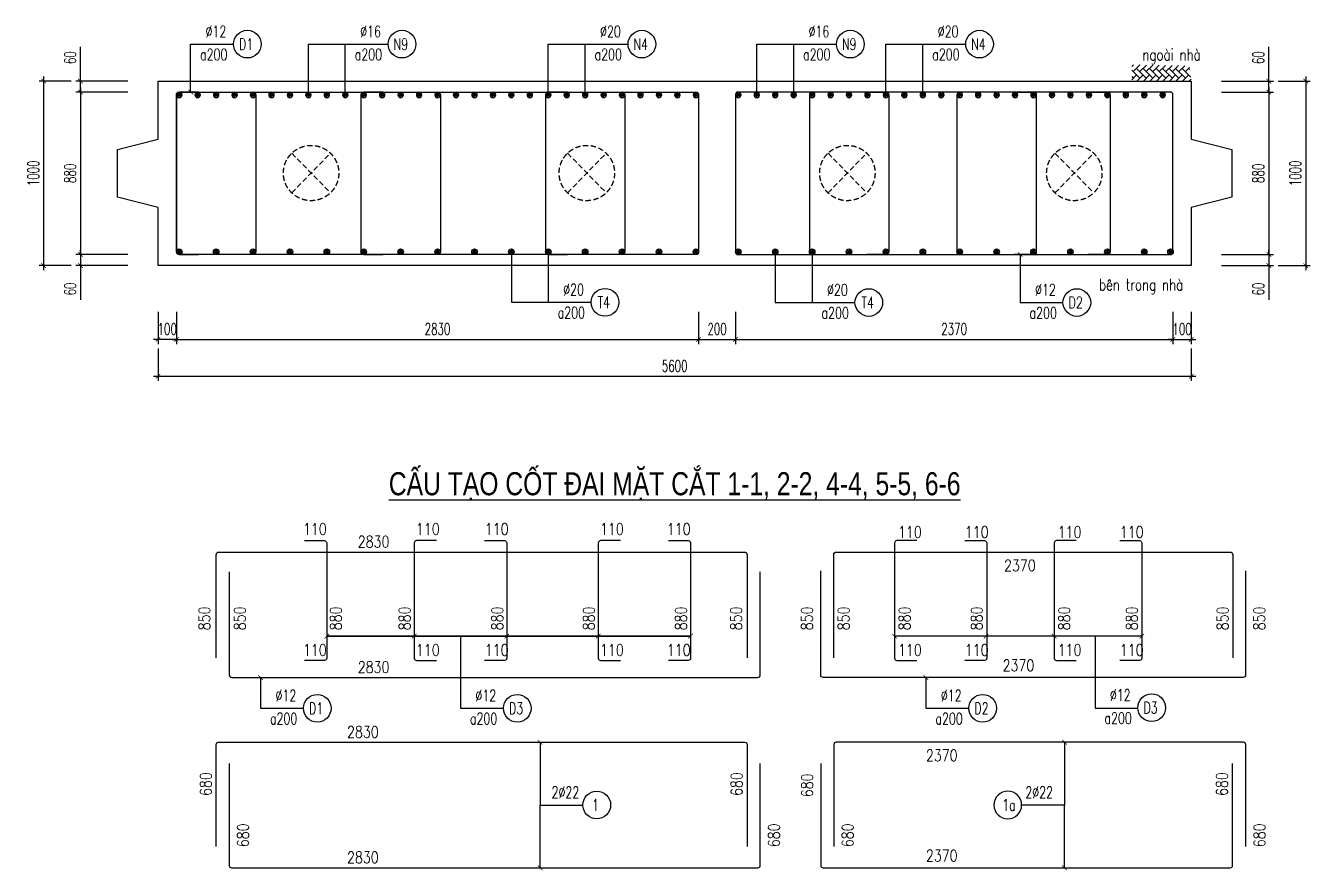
# Model space of a CAD drawing. Header units: millimetres. Extents: x -143483 to 1166745, y -1448440 to -1202244.
# Drawn here: x 304130 to 331979, y -1407462 to -1389153 of the extents above; entities that cross this region are included whole.
import ezdxf
from ezdxf.enums import TextEntityAlignment as Align

# ---------------------------------------------------------------- set-up
doc = ezdxf.new("R2010")
doc.units = ezdxf.units.MM
doc.header["$LTSCALE"] = 30
doc.header["$PDMODE"] = 3
doc.linetypes.add('DASHED', pattern=[19.05, 12.7, -6.35])
doc.layers.get('0').update_dxf_attribs({"lineweight": 9})
doc.layers.get('Defpoints').update_dxf_attribs({"lineweight": 9})
for name, color, linetype in [('ccu11-Cotthep', 9, 'Continuous'), ('ccu11-Dim', 8, 'Continuous'), ('ccu11-Hatch', 8, 'Continuous'), ('ccu11-Text', 31, 'Continuous'), ('ccu11-Thay', 7, 'Continuous'), ('ccu11-Thep', 4, 'Continuous'), ('ccu11-Thep doc', 4, 'Continuous'), ('ccu11-Thepdai', 6, 'Continuous')]:
    doc.layers.add(name, color=color, linetype=linetype)
doc.layers.add('ccu11-Khuat', color=9, linetype='DASHED', lineweight=30)
doc.layers.add('Vicom_thep doc', color=1, linetype='Continuous', lineweight=35)
doc.styles.add('ccu11-dim', font='vnsimli.shx', dxfattribs={"width": 0.65, "bigfont": 'bigfont.shx'})
doc.styles.add('ccu11-VnAvH-B', font='VHAVANB.TTF')
doc.styles.add('ccu11-vnsimli', font='vnsimli.shx', dxfattribs={"width": 0.8, "bigfont": 'vns.shx'})
doc.styles.add('ccu11-vnsimple', font='vnsimple.shx', dxfattribs={"bigfont": 'bigfont.shx'})
doc.styles.add('ccu11_simli', font='vnsimli.shx', dxfattribs={"width": 0.8})
doc.dimstyles.new('ccu11-100', dxfattribs={"dimscale": 100, "dimtxt": 2.5, "dimasz": 1, "dimexe": 1, "dimexo": 2, "dimgap": 1, "dimtad": 1, "dimdec": 0, "dimdsep": 46, "dimtxsty": 'ccu11-dim', "dimblk": 'ARCHTICK', "dimcen": -1, "dimdle": 1, "dimclrd": 256, "dimclre": 256, "dimclrt": 3, "dimadec": 0, "dimazin": 2, "dimtfac": 0.1, "dimtdec": 0, "dimtmove": 0, "dimatfit": 1, "dimldrblk": 'ARCHTICK', "dimfxl": 0, "dimtvp": 0.833333, "dimtolj": 1, "dimtzin": 12, "dimarcsym": 0})
doc.dimstyles.new('ccu11-100x4', dxfattribs={"dimscale": 100, "dimtxt": 2.5, "dimasz": 1, "dimexe": 1, "dimexo": 2, "dimgap": 1, "dimtad": 1, "dimdec": 0, "dimlfac": 0.25, "dimdsep": 46, "dimtxsty": 'ccu11-dim', "dimblk": 'ARCHTICK', "dimcen": -1, "dimdle": 1, "dimclrd": 256, "dimclre": 256, "dimclrt": 3, "dimadec": 0, "dimazin": 2, "dimtfac": 0.1, "dimtdec": 0, "dimtmove": 0, "dimatfit": 1, "dimldrblk": 'ARCHTICK', "dimfxl": 0, "dimtvp": 0.833333, "dimtolj": 1, "dimtzin": 12, "dimarcsym": 0})

# ---------------------------------------------------------------- blocks, each defined once
blk = doc.blocks.new('_ARCHTICK')
at = {"color": 0, "linetype": 'ByBlock', "const_width": 0.15}
blk.add_lwpolyline([(-0.5, -0.5), (0.5, 0.5)], dxfattribs=at)
blk = doc.blocks.new('SHD')
at = {"layer": 'ccu11-Cotthep'}
blk.add_circle((300, 0), 300, dxfattribs=at)
at = {"layer": 'ccu11-Cotthep', "color": 31, "style": 'ccu11_simli', "width": 0.8}
blk.add_attdef('DK', text='', height=250, dxfattribs=at).set_placement((-101, 65), align=Align.BOTTOM_RIGHT)
blk.add_attdef('KH', text='', height=250, dxfattribs=at).set_placement((300, 0), align=Align.MIDDLE)
blk.add_attdef('KC', text='', height=250, dxfattribs=at).set_placement((-101, -142), align=Align.TOP_RIGHT)
blk = doc.blocks.new('MCT')
at = {"ltscale": 0.005}
for p, q in [((-0.49, 0), (0.49, 0)), ((0.35, -0.35), (-0.35, 0.35)), ((-0.35, -0.35), (0.35, 0.35)), ((0, -0.49), (0, 0.49))]:
    blk.add_line(p, q, dxfattribs=at)
blk.add_circle((0, 0), 0.492, dxfattribs=at)
blk = doc.blocks.new('*U4050')
at = {"layer": 'ccu11-Thep doc', "xscale": -121.9200000001001, "yscale": 121.9200000001001, "zscale": 121.92, "rotation": 270}
blk.add_blockref('MCT', (0, 0), dxfattribs=at)
blk = doc.blocks.new('*U4051')
at = {"layer": 'ccu11-Thep doc', "color": 0, "linetype": 'ByBlock', "lineweight": -2, "transparency": 16777216}
for p in [(0, 0), (800, 0), (1600, 0), (2400, 0), (3200, 0), (4000, 0), (4800, 0), (5600, 0), (6400, 0), (7200, 0), (8000, 0), (8800, 0), (9600, 0), (10400, 0), (11200, 0)]:
    blk.add_blockref('*U4050', p, dxfattribs=at)
blk = doc.blocks.new('*U4052')
at = {"layer": 'ccu11-Thep doc', "xscale": -121.9200000001001, "yscale": 121.9200000001001, "zscale": 121.92, "rotation": 270}
blk.add_blockref('MCT', (0, 0), dxfattribs=at)
blk = doc.blocks.new('*U4053')
at = {"layer": 'ccu11-Thep doc', "color": 0, "linetype": 'ByBlock', "lineweight": -2, "transparency": 16777216}
for p in [(0, 0), (800, 0), (1600, 0), (2400, 0), (3200, 0), (4000, 0), (4800, 0), (5600, 0), (6400, 0), (7200, 0), (8000, 0), (8800, 0), (9600, 0), (10400, 0), (11200, 0)]:
    blk.add_blockref('*U4052', p, dxfattribs=at)
blk = doc.blocks.new('*U4054')
at = {"layer": 'ccu11-Thep doc', "xscale": -121.9200000001001, "yscale": 121.9200000001001, "zscale": 121.92, "rotation": 270}
blk.add_blockref('MCT', (0, 0), dxfattribs=at)
blk = doc.blocks.new('*U4055')
at = {"layer": 'ccu11-Thep doc', "color": 0, "linetype": 'ByBlock', "lineweight": -2, "transparency": 16777216}
for p in [(0, 0), (800, 0), (1600, 0), (2400, 0), (3200, 0), (4000, 0), (4800, 0), (5600, 0), (6400, 0), (7200, 0), (8000, 0), (8800, 0)]:
    blk.add_blockref('*U4054', p, dxfattribs=at)
blk = doc.blocks.new('*U4056')
at = {"layer": 'ccu11-Thep doc', "xscale": -121.9200000001001, "yscale": 121.9200000001001, "zscale": 121.92, "rotation": 270}
blk.add_blockref('MCT', (0, 0), dxfattribs=at)
blk = doc.blocks.new('*U4057')
at = {"layer": 'ccu11-Thep doc', "color": 0, "linetype": 'ByBlock', "lineweight": -2, "transparency": 16777216}
for p in [(0, 0), (800, 0), (1600, 0), (2400, 0), (3200, 0), (4000, 0), (4800, 0), (5600, 0), (6400, 0), (7200, 0), (8000, 0), (8800, 0)]:
    blk.add_blockref('*U4056', p, dxfattribs=at)
blk = doc.blocks.new('*D4158')
at = {"layer": 'ccu11-Dim', "linetype": 'ByBlock', "lineweight": -2, "ltscale": 30, "transparency": 16777216}
for p, q in [((305319, -1390353), (305319, -1389613)), ((306348, -1390353), (305219, -1390353)), ((305319, -1390593), (305319, -1390353)), ((306348, -1390593), (305219, -1390593)), ((305319, -1390593), (305319, -1390693))]:
    blk.add_line(p, q, dxfattribs=at)
at = {"layer": 'Defpoints', "color": 0, "linetype": 'ByBlock', "ltscale": 30, "transparency": 16777216}
for p in [(306548, -1390353), (305319, -1390593), (306548, -1390593)]:
    blk.add_point(p, dxfattribs=at)
at = {"layer": 'ccu11-Dim', "linetype": 'ByBlock', "lineweight": -2, "ltscale": 30, "transparency": 16777216, "xscale": 100, "yscale": 100, "zscale": 100}
for p, rotation in [((305319, -1390353), 270), ((305319, -1390593), 90)]:
    blk.add_blockref('_ARCHTICK', p, dxfattribs=dict(at, rotation=rotation))
at = {"layer": 'ccu11-Dim', "color": 3, "linetype": 'ByBlock', "ltscale": 30, "transparency": 16777216, "insert": (305094, -1389845), "char_height": 250, "attachment_point": 5, "rotation": 90, "style": 'ccu11-dim'}
blk.add_mtext('\\A1;60', dxfattribs=at)
blk = doc.blocks.new('*D4159')
at = {"layer": 'ccu11-Dim', "linetype": 'ByBlock', "lineweight": -2, "ltscale": 30, "transparency": 16777216}
for p, q in [((306348, -1390593), (305219, -1390593)), ((305319, -1390493), (305319, -1394213)), ((306348, -1394113), (305219, -1394113))]:
    blk.add_line(p, q, dxfattribs=at)
at = {"layer": 'Defpoints', "color": 0, "linetype": 'ByBlock', "ltscale": 30, "transparency": 16777216}
for p in [(306548, -1390593), (305319, -1394113), (306548, -1394113)]:
    blk.add_point(p, dxfattribs=at)
at = {"layer": 'ccu11-Dim', "linetype": 'ByBlock', "lineweight": -2, "ltscale": 30, "transparency": 16777216, "xscale": 100, "yscale": 100, "zscale": 100}
for p, rotation in [((305319, -1390593), 90), ((305319, -1394113), 270)]:
    blk.add_blockref('_ARCHTICK', p, dxfattribs=dict(at, rotation=rotation))
at = {"layer": 'ccu11-Dim', "color": 3, "linetype": 'ByBlock', "ltscale": 30, "transparency": 16777216, "insert": (305094, -1392353), "char_height": 250, "attachment_point": 5, "rotation": 90, "style": 'ccu11-dim'}
blk.add_mtext('\\A1;880', dxfattribs=at)
blk = doc.blocks.new('*D4103')
at = {"layer": 'ccu11-Dim', "linetype": 'ByBlock', "lineweight": -2, "ltscale": 30, "transparency": 16777216}
for p, q in [((305319, -1394113), (305319, -1394013)), ((306348, -1394113), (305219, -1394113)), ((306348, -1394353), (305219, -1394353)), ((305319, -1394113), (305319, -1394353)), ((305319, -1394353), (305319, -1395093))]:
    blk.add_line(p, q, dxfattribs=at)
at = {"layer": 'Defpoints', "color": 0, "linetype": 'ByBlock', "ltscale": 30, "transparency": 16777216}
for p in [(305319, -1394113), (306548, -1394113), (306548, -1394353)]:
    blk.add_point(p, dxfattribs=at)
at = {"layer": 'ccu11-Dim', "linetype": 'ByBlock', "lineweight": -2, "ltscale": 30, "transparency": 16777216, "xscale": 100, "yscale": 100, "zscale": 100}
for p, rotation in [((305319, -1394113), 270), ((305319, -1394353), 90)]:
    blk.add_blockref('_ARCHTICK', p, dxfattribs=dict(at, rotation=rotation))
at = {"layer": 'ccu11-Dim', "color": 3, "linetype": 'ByBlock', "ltscale": 30, "transparency": 16777216, "insert": (305094, -1394861), "char_height": 250, "attachment_point": 5, "rotation": 90, "style": 'ccu11-dim'}
blk.add_mtext('\\A1;60', dxfattribs=at)
blk = doc.blocks.new('*D4104')
at = {"layer": 'ccu11-Dim', "linetype": 'ByBlock', "lineweight": -2, "ltscale": 30, "transparency": 16777216}
for p, q in [((305119, -1390353), (304419, -1390353)), ((304519, -1390253), (304519, -1394453)), ((305119, -1394353), (304419, -1394353))]:
    blk.add_line(p, q, dxfattribs=at)
at = {"layer": 'Defpoints', "color": 0, "linetype": 'ByBlock', "ltscale": 30, "transparency": 16777216}
for p in [(305319, -1390353), (304519, -1394353), (305319, -1394353)]:
    blk.add_point(p, dxfattribs=at)
at = {"layer": 'ccu11-Dim', "linetype": 'ByBlock', "lineweight": -2, "ltscale": 30, "transparency": 16777216, "xscale": 100, "yscale": 100, "zscale": 100}
for p, rotation in [((304519, -1390353), 90), ((304519, -1394353), 270)]:
    blk.add_blockref('_ARCHTICK', p, dxfattribs=dict(at, rotation=rotation))
at = {"layer": 'ccu11-Dim', "color": 3, "linetype": 'ByBlock', "ltscale": 30, "transparency": 16777216, "insert": (304294, -1392353), "char_height": 250, "attachment_point": 5, "rotation": 90, "style": 'ccu11-dim'}
blk.add_mtext('\\A1;1000', dxfattribs=at)
blk = doc.blocks.new('*D4105')
at = {"layer": 'ccu11-Dim', "linetype": 'ByBlock', "lineweight": -2, "ltscale": 30, "transparency": 16777216}
for p, q in [((306999, -1396153), (306999, -1396853)), ((329399, -1396153), (329399, -1396853)), ((306899, -1396753), (329499, -1396753))]:
    blk.add_line(p, q, dxfattribs=at)
at = {"layer": 'Defpoints', "color": 0, "linetype": 'ByBlock', "ltscale": 30, "transparency": 16777216}
for p in [(306999, -1395953), (329399, -1395953), (329399, -1396753)]:
    blk.add_point(p, dxfattribs=at)
at = {"layer": 'ccu11-Dim', "linetype": 'ByBlock', "lineweight": -2, "ltscale": 30, "transparency": 16777216, "xscale": 100, "yscale": 100, "zscale": 100, "rotation": 180}
blk.add_blockref('_ARCHTICK', (306999, -1396753), dxfattribs=at)
at = {"layer": 'ccu11-Dim', "linetype": 'ByBlock', "lineweight": -2, "ltscale": 30, "transparency": 16777216, "xscale": 100, "yscale": 100, "zscale": 100}
blk.add_blockref('_ARCHTICK', (329399, -1396753), dxfattribs=at)
at = {"layer": 'ccu11-Dim', "color": 3, "linetype": 'ByBlock', "ltscale": 30, "transparency": 16777216, "insert": (318199, -1396528), "char_height": 250, "attachment_point": 5, "style": 'ccu11-dim'}
blk.add_mtext('\\A1;5600', dxfattribs=at)
blk = doc.blocks.new('*D4106')
at = {"layer": 'ccu11-Dim', "linetype": 'ByBlock', "lineweight": -2, "ltscale": 30, "transparency": 16777216}
for p, q in [((318718, -1395353), (318718, -1396053)), ((319518, -1395353), (319518, -1396053)), ((318618, -1395953), (319618, -1395953))]:
    blk.add_line(p, q, dxfattribs=at)
at = {"layer": 'Defpoints', "color": 0, "linetype": 'ByBlock', "ltscale": 30, "transparency": 16777216}
for p in [(318718, -1395153), (319518, -1395153), (319518, -1395953)]:
    blk.add_point(p, dxfattribs=at)
at = {"layer": 'ccu11-Dim', "linetype": 'ByBlock', "lineweight": -2, "ltscale": 30, "transparency": 16777216, "xscale": 100, "yscale": 100, "zscale": 100, "rotation": 180}
blk.add_blockref('_ARCHTICK', (318718, -1395953), dxfattribs=at)
at = {"layer": 'ccu11-Dim', "linetype": 'ByBlock', "lineweight": -2, "ltscale": 30, "transparency": 16777216, "xscale": 100, "yscale": 100, "zscale": 100}
blk.add_blockref('_ARCHTICK', (319518, -1395953), dxfattribs=at)
at = {"layer": 'ccu11-Dim', "color": 3, "linetype": 'ByBlock', "ltscale": 30, "transparency": 16777216, "insert": (319118, -1395728), "char_height": 250, "attachment_point": 5, "style": 'ccu11-dim'}
blk.add_mtext('\\A1;200', dxfattribs=at)
blk = doc.blocks.new('*D4107')
at = {"layer": 'ccu11-Dim', "linetype": 'ByBlock', "lineweight": -2, "ltscale": 30, "transparency": 16777216}
for p, q in [((307399, -1395353), (307399, -1396053)), ((318718, -1395353), (318718, -1396053)), ((307299, -1395953), (318818, -1395953))]:
    blk.add_line(p, q, dxfattribs=at)
at = {"layer": 'Defpoints', "color": 0, "linetype": 'ByBlock', "ltscale": 30, "transparency": 16777216}
for p in [(307399, -1395153), (318718, -1395153), (318718, -1395953)]:
    blk.add_point(p, dxfattribs=at)
at = {"layer": 'ccu11-Dim', "linetype": 'ByBlock', "lineweight": -2, "ltscale": 30, "transparency": 16777216, "xscale": 100, "yscale": 100, "zscale": 100, "rotation": 180}
blk.add_blockref('_ARCHTICK', (307399, -1395953), dxfattribs=at)
at = {"layer": 'ccu11-Dim', "linetype": 'ByBlock', "lineweight": -2, "ltscale": 30, "transparency": 16777216, "xscale": 100, "yscale": 100, "zscale": 100}
blk.add_blockref('_ARCHTICK', (318718, -1395953), dxfattribs=at)
at = {"layer": 'ccu11-Dim', "color": 3, "linetype": 'ByBlock', "ltscale": 30, "transparency": 16777216, "insert": (313058, -1395728), "char_height": 250, "attachment_point": 5, "style": 'ccu11-dim'}
blk.add_mtext('\\A1;2830', dxfattribs=at)
blk = doc.blocks.new('*D4108')
at = {"layer": 'ccu11-Dim', "linetype": 'ByBlock', "lineweight": -2, "ltscale": 30, "transparency": 16777216}
for p, q in [((306999, -1395353), (306999, -1396053)), ((307399, -1395353), (307399, -1396053)), ((306999, -1395953), (306899, -1395953)), ((307399, -1395953), (306999, -1395953)), ((307399, -1395953), (307499, -1395953))]:
    blk.add_line(p, q, dxfattribs=at)
at = {"layer": 'Defpoints', "color": 0, "linetype": 'ByBlock', "ltscale": 30, "transparency": 16777216}
for p in [(306999, -1395153), (307399, -1395153), (306999, -1395953)]:
    blk.add_point(p, dxfattribs=at)
at = {"layer": 'ccu11-Dim', "linetype": 'ByBlock', "lineweight": -2, "ltscale": 30, "transparency": 16777216, "xscale": 100, "yscale": 100, "zscale": 100}
blk.add_blockref('_ARCHTICK', (306999, -1395953), dxfattribs=at)
at = {"layer": 'ccu11-Dim', "linetype": 'ByBlock', "lineweight": -2, "ltscale": 30, "transparency": 16777216, "xscale": 100, "yscale": 100, "zscale": 100, "rotation": 180}
blk.add_blockref('_ARCHTICK', (307399, -1395953), dxfattribs=at)
at = {"layer": 'ccu11-Dim', "color": 3, "linetype": 'ByBlock', "ltscale": 30, "transparency": 16777216, "insert": (307199, -1395728), "char_height": 250, "attachment_point": 5, "style": 'ccu11-dim'}
blk.add_mtext('\\A1;100', dxfattribs=at)
blk = doc.blocks.new('ccu11_block_thep')
at = {"layer": 'ccu11-Thep', "color": 3}
for p, q in [((-0.4, 0), (0.4, 0)), ((-0.28, 0.28), (0.28, -0.28)), ((0.28, 0.28), (-0.28, -0.28)), ((0, 0.4), (0, -0.4))]:
    blk.add_line(p, q, dxfattribs=at)
at = {"layer": 'ccu11-Thep', "color": 1, "const_width": 0.0667}
blk.add_lwpolyline([(-0.4, 0, 1), (0.4, 0, 1), (-0.4, 0, 1)], format="xyb", dxfattribs=at)
at = {"layer": 'ccu11-Thep', "color": 1}
blk.add_circle((0, 0), 0.4, dxfattribs=at)
blk = doc.blocks.new('*U4058')
at = {"layer": 'Vicom_thep doc', "xscale": -150, "yscale": 150, "zscale": 150, "rotation": 180}
blk.add_blockref('ccu11_block_thep', (0, 0), dxfattribs=at)
blk = doc.blocks.new('*U4047')
at = {"layer": 'ccu11-Thep doc', "color": 0, "linetype": 'ByBlock', "lineweight": -2, "transparency": 16777216}
for p in [(0, 0), (800, 0), (1600, 0), (2400, 0), (3200, 0), (4000, 0), (4800, 0), (5600, 0), (6400, 0), (7200, 0), (8000, 0), (8800, 0), (9600, 0), (10400, 0)]:
    blk.add_blockref('*U4058', p, dxfattribs=at)
blk = doc.blocks.new('*U4048')
at = {"layer": 'Vicom_thep doc', "xscale": -150, "yscale": 150, "zscale": 150, "rotation": 180}
blk.add_blockref('ccu11_block_thep', (0, 0), dxfattribs=at)
blk = doc.blocks.new('*U4049')
at = {"layer": 'ccu11-Thep doc', "color": 0, "linetype": 'ByBlock', "lineweight": -2, "transparency": 16777216}
for p in [(0, 0), (800, 0), (1600, 0), (2400, 0), (3200, 0), (4000, 0), (4800, 0), (5600, 0), (6400, 0), (7200, 0), (8000, 0), (8800, 0)]:
    blk.add_blockref('*U4048', p, dxfattribs=at)
blk = doc.blocks.new('*D4181')
at = {"layer": 'ccu11-Dim', "linetype": 'ByBlock', "lineweight": -2, "ltscale": 30, "transparency": 16777216}
for p, q in [((331079, -1390353), (331079, -1389613)), ((330051, -1390353), (331179, -1390353)), ((331079, -1390593), (331079, -1390353)), ((330051, -1390593), (331179, -1390593)), ((331079, -1390593), (331079, -1390693))]:
    blk.add_line(p, q, dxfattribs=at)
at = {"layer": 'Defpoints', "color": 0, "linetype": 'ByBlock', "ltscale": 30, "transparency": 16777216}
for p in [(329851, -1390353), (329851, -1390593), (331079, -1390593)]:
    blk.add_point(p, dxfattribs=at)
at = {"layer": 'ccu11-Dim', "linetype": 'ByBlock', "lineweight": -2, "ltscale": 30, "transparency": 16777216, "xscale": 100, "yscale": 100, "zscale": 100}
for p, rotation in [((331079, -1390353), 270), ((331079, -1390593), 90)]:
    blk.add_blockref('_ARCHTICK', p, dxfattribs=dict(at, rotation=rotation))
at = {"layer": 'ccu11-Dim', "color": 3, "linetype": 'ByBlock', "ltscale": 30, "transparency": 16777216, "insert": (330854, -1389845), "char_height": 250, "attachment_point": 5, "rotation": 90, "style": 'ccu11-dim'}
blk.add_mtext('\\A1;60', dxfattribs=at)
blk = doc.blocks.new('*D4182')
at = {"layer": 'ccu11-Dim', "linetype": 'ByBlock', "lineweight": -2, "ltscale": 30, "transparency": 16777216}
for p, q in [((330051, -1390593), (331179, -1390593)), ((331079, -1390493), (331079, -1394213)), ((330051, -1394113), (331179, -1394113))]:
    blk.add_line(p, q, dxfattribs=at)
at = {"layer": 'Defpoints', "color": 0, "linetype": 'ByBlock', "ltscale": 30, "transparency": 16777216}
for p in [(329851, -1390593), (329851, -1394113), (331079, -1394113)]:
    blk.add_point(p, dxfattribs=at)
at = {"layer": 'ccu11-Dim', "linetype": 'ByBlock', "lineweight": -2, "ltscale": 30, "transparency": 16777216, "xscale": 100, "yscale": 100, "zscale": 100}
for p, rotation in [((331079, -1390593), 90), ((331079, -1394113), 270)]:
    blk.add_blockref('_ARCHTICK', p, dxfattribs=dict(at, rotation=rotation))
at = {"layer": 'ccu11-Dim', "color": 3, "linetype": 'ByBlock', "ltscale": 30, "transparency": 16777216, "insert": (330854, -1392353), "char_height": 250, "attachment_point": 5, "rotation": 90, "style": 'ccu11-dim'}
blk.add_mtext('\\A1;880', dxfattribs=at)
blk = doc.blocks.new('*D4183')
at = {"layer": 'ccu11-Dim', "linetype": 'ByBlock', "lineweight": -2, "ltscale": 30, "transparency": 16777216}
for p, q in [((331079, -1394113), (331079, -1394013)), ((330051, -1394113), (331179, -1394113)), ((330051, -1394353), (331179, -1394353)), ((331079, -1394113), (331079, -1394353)), ((331079, -1394353), (331079, -1395093))]:
    blk.add_line(p, q, dxfattribs=at)
at = {"layer": 'Defpoints', "color": 0, "linetype": 'ByBlock', "ltscale": 30, "transparency": 16777216}
for p in [(329851, -1394113), (329851, -1394353), (331079, -1394113)]:
    blk.add_point(p, dxfattribs=at)
at = {"layer": 'ccu11-Dim', "linetype": 'ByBlock', "lineweight": -2, "ltscale": 30, "transparency": 16777216, "xscale": 100, "yscale": 100, "zscale": 100}
for p, rotation in [((331079, -1394113), 270), ((331079, -1394353), 90)]:
    blk.add_blockref('_ARCHTICK', p, dxfattribs=dict(at, rotation=rotation))
at = {"layer": 'ccu11-Dim', "color": 3, "linetype": 'ByBlock', "ltscale": 30, "transparency": 16777216, "insert": (330854, -1394861), "char_height": 250, "attachment_point": 5, "rotation": 90, "style": 'ccu11-dim'}
blk.add_mtext('\\A1;60', dxfattribs=at)
blk = doc.blocks.new('*D4184')
at = {"layer": 'ccu11-Dim', "linetype": 'ByBlock', "lineweight": -2, "ltscale": 30, "transparency": 16777216}
for p, q in [((331279, -1390353), (331979, -1390353)), ((331879, -1390253), (331879, -1394453)), ((331279, -1394353), (331979, -1394353))]:
    blk.add_line(p, q, dxfattribs=at)
at = {"layer": 'Defpoints', "color": 0, "linetype": 'ByBlock', "ltscale": 30, "transparency": 16777216}
for p in [(331079, -1390353), (331079, -1394353), (331879, -1394353)]:
    blk.add_point(p, dxfattribs=at)
at = {"layer": 'ccu11-Dim', "linetype": 'ByBlock', "lineweight": -2, "ltscale": 30, "transparency": 16777216, "xscale": 100, "yscale": 100, "zscale": 100}
for p, rotation in [((331879, -1390353), 90), ((331879, -1394353), 270)]:
    blk.add_blockref('_ARCHTICK', p, dxfattribs=dict(at, rotation=rotation))
at = {"layer": 'ccu11-Dim', "color": 3, "linetype": 'ByBlock', "ltscale": 30, "transparency": 16777216, "insert": (331654, -1392353), "char_height": 250, "attachment_point": 5, "rotation": 90, "style": 'ccu11-dim'}
blk.add_mtext('\\A1;1000', dxfattribs=at)
blk = doc.blocks.new('*D4197')
at = {"layer": 'ccu11-Dim', "linetype": 'ByBlock', "lineweight": -2, "ltscale": 30, "transparency": 16777216}
for p, q in [((319518, -1395353), (319518, -1396053)), ((328999, -1395353), (328999, -1396053)), ((319418, -1395953), (329099, -1395953))]:
    blk.add_line(p, q, dxfattribs=at)
at = {"layer": 'Defpoints', "color": 0, "linetype": 'ByBlock', "ltscale": 30, "transparency": 16777216}
for p in [(319518, -1395153), (328999, -1395153), (328999, -1395953)]:
    blk.add_point(p, dxfattribs=at)
at = {"layer": 'ccu11-Dim', "linetype": 'ByBlock', "lineweight": -2, "ltscale": 30, "transparency": 16777216, "xscale": 100, "yscale": 100, "zscale": 100, "rotation": 180}
blk.add_blockref('_ARCHTICK', (319518, -1395953), dxfattribs=at)
at = {"layer": 'ccu11-Dim', "linetype": 'ByBlock', "lineweight": -2, "ltscale": 30, "transparency": 16777216, "xscale": 100, "yscale": 100, "zscale": 100}
blk.add_blockref('_ARCHTICK', (328999, -1395953), dxfattribs=at)
at = {"layer": 'ccu11-Dim', "color": 3, "linetype": 'ByBlock', "ltscale": 30, "transparency": 16777216, "insert": (324258, -1395728), "char_height": 250, "attachment_point": 5, "style": 'ccu11-dim'}
blk.add_mtext('\\A1;2370', dxfattribs=at)
blk = doc.blocks.new('*D4198')
at = {"layer": 'ccu11-Dim', "linetype": 'ByBlock', "lineweight": -2, "ltscale": 30, "transparency": 16777216}
for p, q in [((328999, -1395353), (328999, -1396053)), ((329399, -1395353), (329399, -1396053)), ((328999, -1395953), (328899, -1395953)), ((328999, -1395953), (329399, -1395953)), ((329399, -1395953), (329499, -1395953))]:
    blk.add_line(p, q, dxfattribs=at)
at = {"layer": 'Defpoints', "color": 0, "linetype": 'ByBlock', "ltscale": 30, "transparency": 16777216}
for p in [(328999, -1395153), (329399, -1395153), (329399, -1395953)]:
    blk.add_point(p, dxfattribs=at)
at = {"layer": 'ccu11-Dim', "linetype": 'ByBlock', "lineweight": -2, "ltscale": 30, "transparency": 16777216, "xscale": 100, "yscale": 100, "zscale": 100}
blk.add_blockref('_ARCHTICK', (328999, -1395953), dxfattribs=at)
at = {"layer": 'ccu11-Dim', "linetype": 'ByBlock', "lineweight": -2, "ltscale": 30, "transparency": 16777216, "xscale": 100, "yscale": 100, "zscale": 100, "rotation": 180}
blk.add_blockref('_ARCHTICK', (329399, -1395953), dxfattribs=at)
at = {"layer": 'ccu11-Dim', "color": 3, "linetype": 'ByBlock', "ltscale": 30, "transparency": 16777216, "insert": (329199, -1395728), "char_height": 250, "attachment_point": 5, "style": 'ccu11-dim'}
blk.add_mtext('\\A1;100', dxfattribs=at)

msp = doc.modelspace()

# ---------------------------------------------------------------- hatches: boundary and pattern name
at = {"layer": 'ccu11-Hatch', "ltscale": 10}
h = msp.add_hatch(dxfattribs=at)
h.set_pattern_fill('AR-HBONE', color=256, scale=25, angle=270, style=0)
h.set_pattern_definition([(45, (-2933743.68, 386103.2), (141.4213562, 4e-14), [300, -100]), (315, (-2933672.97, 386173.91), (141.4213562, 4e-14), [300, -100])])
h.paths.add_polyline_path([(328106.82, -1390000.27), (328106.82, -1390352.99), (329399.17, -1390352.99), (329356.32, -1390021.69)])

# ---------------------------------------------------------------- linework, layer by layer
at = {"layer": 'ccu11-Khuat', "ltscale": 0.3}
for p, q in [((309898.27, -1391917.28), (310736.5, -1392775.98)), ((309898.27, -1392775.98), (310736.5, -1391917.28)), ((315876.17, -1391917.28), (316714.41, -1392775.98)), ((315876.17, -1392775.98), (316714.41, -1391917.28)), ((321523.66, -1391917.28), (322361.89, -1392775.98)), ((321523.66, -1392775.98), (322361.89, -1391917.28)), ((326444.04, -1391917.28), (327282.27, -1392775.98)), ((326444.04, -1392775.98), (327282.27, -1391917.28))]:
    msp.add_line(p, q, dxfattribs=at)
for centre in [(310317.38, -1392346.63), (316295.29, -1392346.63), (321942.77, -1392346.63), (326863.16, -1392346.63)]:
    msp.add_circle(centre, 600, dxfattribs=at)
at = {"layer": 'ccu11-Thay'}
msp.add_lwpolyline([(306999.17, -1390352.99), (329399.17, -1390352.99), (329399.17, -1391612.99), (330278.94, -1391832.99), (330278.94, -1392872.99), (329399.17, -1393092.99), (329399.17, -1394352.99), (306999.17, -1394352.99), (306999.17, -1393092.99), (306119.41, -1392872.99), (306119.41, -1391832.99), (306999.17, -1391612.99)], close=True, dxfattribs=at)
at = {"layer": 'ccu11-Thepdai'}
for points in [[(307879.17, -1390592.99), (307459.17, -1390592.99, 0.41421356), (307399.17, -1390652.99), (307399.17, -1394052.99, 0.41421356), (307459.17, -1394112.99), (307879.17, -1394112.99)], [(318669.17, -1394112.99), (307459.17, -1394112.99, -0.41421356), (307399.17, -1394052.99), (307399.17, -1390642.99, -0.41421356), (307449.17, -1390592.99), (318669.17, -1390592.99, -0.41421356), (318719.17, -1390642.99), (318719.17, -1394062.99, -0.41421356), (318669.17, -1394112.99)], [(308639.17, -1390592.99), (309059.17, -1390592.99, -0.41421356), (309119.17, -1390652.99), (309119.17, -1394052.99, -0.41421356), (309059.17, -1394112.99), (308639.17, -1394112.99)], [(311879.17, -1390592.99), (311459.17, -1390592.99, 0.41421356), (311399.17, -1390652.99), (311399.17, -1394052.99, 0.41421356), (311459.17, -1394112.99), (311879.17, -1394112.99)], [(312639.17, -1390592.99), (313059.17, -1390592.99, -0.41421356), (313119.17, -1390652.99), (313119.17, -1394052.99, -0.41421356), (313059.17, -1394112.99), (312639.17, -1394112.99)], [(315879.17, -1390592.99), (315459.17, -1390592.99, 0.41421356), (315399.17, -1390652.99), (315399.17, -1394052.99, 0.41421356), (315459.17, -1394112.99), (315879.17, -1394112.99)], [(316639.17, -1390592.99), (317059.17, -1390592.99, -0.41421356), (317119.17, -1390652.99), (317119.17, -1394052.99, -0.41421356), (317059.17, -1394112.99), (316639.17, -1394112.99)], [(321599.17, -1390592.99), (321179.17, -1390592.99, 0.41421356), (321119.17, -1390652.99), (321119.17, -1394052.99, 0.41421356), (321179.17, -1394112.99), (321599.17, -1394112.99)], [(322359.17, -1390592.99), (322779.17, -1390592.99, -0.41421356), (322839.17, -1390652.99), (322839.17, -1394052.99, -0.41421356), (322779.17, -1394112.99), (322359.17, -1394112.99)], [(324799.17, -1390592.99), (324379.17, -1390592.99, 0.41421356), (324319.17, -1390652.99), (324319.17, -1394052.99, 0.41421356), (324379.17, -1394112.99), (324799.17, -1394112.99)], [(325559.17, -1390592.99), (325979.17, -1390592.99, -0.41421356), (326039.17, -1390652.99), (326039.17, -1394052.99, -0.41421356), (325979.17, -1394112.99), (325559.17, -1394112.99)], [(327159.17, -1390592.99), (327579.17, -1390592.99, -0.41421356), (327639.17, -1390652.99), (327639.17, -1394052.99, -0.41421356), (327579.17, -1394112.99), (327159.17, -1394112.99)], [(308259.42, -1402856.91), (308259.42, -1400622.93, -0.41421356), (308319.42, -1400562.93), (319709.19, -1400562.93, -0.41421356), (319769.19, -1400622.93), (319769.19, -1402856.91)], [(321646.13, -1402856.91), (321646.13, -1400622.93, -0.41421356), (321706.13, -1400562.93), (325971.33, -1400562.93), (330236.53, -1400562.93, -0.41421356), (330296.53, -1400622.93), (330296.53, -1402856.91)], [(308544.42, -1400988.95), (308544.42, -1403222.93, 0.41421356), (308604.42, -1403282.93), (319994.3, -1403282.93, 0.41421356), (320054.3, -1403222.93), (320054.3, -1400988.95)], [(330576.82, -1400973.41), (330576.82, -1403222.93, -0.41421356), (330516.82, -1403282.93), (325971.33, -1403282.93), (321425.84, -1403282.93, -0.41421356), (321365.84, -1403222.93), (321365.84, -1400973.41)], [(330579.53, -1406946.64), (330579.53, -1404736.64, 0.41421356), (330529.53, -1404686.64), (321700.84, -1404686.64, 0.41421356), (321650.84, -1404736.64), (321650.84, -1406946.64)]]:
    msp.add_lwpolyline(points, format="xyb", dxfattribs=at)
msp.add_lwpolyline([(323974.93, -1390592.99), (319569.17, -1390592.99, 0.41421356), (319519.17, -1390642.99), (319519.17, -1394062.99, 0.41421356), (319569.17, -1394112.99), (323974.93, -1394112.99), (328949.17, -1394112.99, 0.41421356), (328999.17, -1394062.99), (328999.17, -1390642.99, 0.41421356), (328949.17, -1390592.99)], format="xyb", close=True, dxfattribs=at)
at = {"layer": 'ccu11-Thepdai', "flags": 128}
for points in [[(310175.62, -1400315.68), (310605.62, -1400315.68, -0.38911631), (310655.62, -1400365.68), (310655.62, -1402810.45), (310655.62, -1402862.75, -0.38911631), (310605.62, -1402912.75), (310175.62, -1402912.75)], [(313033.76, -1400315.68), (312603.76, -1400315.68, 0.38911631), (312553.76, -1400365.68), (312553.76, -1402810.45), (312553.76, -1402862.75, 0.38911631), (312603.76, -1402912.75), (313033.76, -1402912.75)], [(314080.14, -1400315.68), (314510.14, -1400315.68, -0.38911631), (314560.14, -1400365.68), (314560.14, -1402810.45), (314560.14, -1402862.75, -0.38911631), (314510.14, -1402912.75), (314080.14, -1402912.75)], [(317024.27, -1400315.68), (316594.27, -1400315.68, 0.38911631), (316544.27, -1400365.68), (316544.27, -1402810.45), (316544.27, -1402862.75, 0.38911631), (316594.27, -1402912.75), (317024.27, -1402912.75)], [(318064.6, -1400315.68), (318494.6, -1400315.68, -0.38911631), (318544.6, -1400365.68), (318544.6, -1402810.45), (318544.6, -1402862.75, -0.38911631), (318494.6, -1402912.75), (318064.6, -1402912.75)], [(323445.84, -1400315.68), (323015.84, -1400315.68, 0.38911631), (322965.84, -1400365.68), (322965.84, -1402810.45), (322965.84, -1402862.75, 0.38911631), (323015.84, -1402912.75), (323445.84, -1402912.75)], [(324486.17, -1400315.68), (324916.17, -1400315.68, -0.38911631), (324966.17, -1400365.68), (324966.17, -1402810.45), (324966.17, -1402862.75, -0.38911631), (324916.17, -1402912.75), (324486.17, -1402912.75)], [(326906.55, -1400315.68), (326476.55, -1400315.68, 0.38911631), (326426.55, -1400365.68), (326426.55, -1402810.45), (326426.55, -1402862.75, 0.38911631), (326476.55, -1402912.75), (326906.55, -1402912.75)], [(327847.38, -1400315.68), (328277.38, -1400315.68, -0.38911631), (328327.38, -1400365.68), (328327.38, -1402810.45), (328327.38, -1402862.75, -0.38911631), (328277.38, -1402912.75), (327847.38, -1402912.75)]]:
    msp.add_lwpolyline(points, format="xyb", dxfattribs=at)
at = {"layer": 'ccu11-Thepdai', "linetype": 'ByBlock', "ltscale": 30}
for points in [[(308259.42, -1406946.64), (308259.42, -1404736.64, -0.41421356), (308309.42, -1404686.64), (319719.19, -1404686.64, -0.41421356), (319769.19, -1404736.64), (319769.19, -1406946.64)], [(308544.42, -1405146.64), (308544.42, -1407356.64, 0.41421356), (308594.42, -1407406.64), (320004.3, -1407406.64, 0.41421356), (320054.3, -1407356.64), (320054.3, -1405146.64)], [(321365.84, -1405146.64), (321365.84, -1407356.64, 0.41421356), (321415.84, -1407406.64), (330244.53, -1407406.64, 0.41421356), (330294.53, -1407356.64), (330294.53, -1405146.64)]]:
    msp.add_lwpolyline(points, format="xyb", dxfattribs=at)

# ---------------------------------------------------------------- block references
at = {"layer": 'ccu11-Cotthep'}
ref = msp.add_blockref('SHD', (308635.36, -1389552.63), dxfattribs=at)
ref.add_attrib('KH', 'D1', dxfattribs={"color": 31, "height": 250, "style": 'ccu11-vnsimple', "width": 0.7}).set_placement((308910.36, -1389552.63), align=Align.MIDDLE_CENTER)
ref.add_attrib('KC', 'a200', dxfattribs={"color": 31, "height": 250, "style": 'ccu11-vnsimple', "width": 0.7}).set_placement((308206.78, -1389652.63), align=Align.TOP_CENTER)
ref.add_attrib('DK', '`12', dxfattribs={"color": 31, "height": 250, "style": 'ccu11-vnsimple', "width": 0.7}).set_placement((308254.58, -1389477.63), align=Align.BOTTOM_CENTER)
ref = msp.add_blockref('SHD', (311988.17, -1389552.63), dxfattribs=at)
ref.add_attrib('KH', 'N9', dxfattribs={"color": 31, "height": 250, "style": 'ccu11-vnsimple', "width": 0.7}).set_placement((312263.17, -1389552.63), align=Align.MIDDLE_CENTER)
ref.add_attrib('KC', 'a200', dxfattribs={"color": 31, "height": 250, "style": 'ccu11-vnsimple', "width": 0.7}).set_placement((311559.59, -1389652.63), align=Align.TOP_CENTER)
ref.add_attrib('DK', '`16', dxfattribs={"color": 31, "height": 250, "style": 'ccu11-vnsimple', "width": 0.7}).set_placement((311607.39, -1389477.63), align=Align.BOTTOM_CENTER)
ref = msp.add_blockref('SHD', (317188.17, -1389552.63), dxfattribs=at)
ref.add_attrib('KH', 'N4', dxfattribs={"color": 31, "height": 250, "style": 'ccu11-vnsimple', "width": 0.7}).set_placement((317463.17, -1389552.63), align=Align.MIDDLE_CENTER)
ref.add_attrib('KC', 'a200', dxfattribs={"color": 31, "height": 250, "style": 'ccu11-vnsimple', "width": 0.7}).set_placement((316759.59, -1389652.63), align=Align.TOP_CENTER)
ref.add_attrib('DK', '`20', dxfattribs={"color": 31, "height": 250, "style": 'ccu11-vnsimple', "width": 0.7}).set_placement((316807.39, -1389477.63), align=Align.BOTTOM_CENTER)
ref = msp.add_blockref('SHD', (321708.17, -1389552.63), dxfattribs=at)
ref.add_attrib('KH', 'N9', dxfattribs={"color": 31, "height": 250, "style": 'ccu11-vnsimple', "width": 0.7}).set_placement((321983.17, -1389552.63), align=Align.MIDDLE_CENTER)
ref.add_attrib('KC', 'a200', dxfattribs={"color": 31, "height": 250, "style": 'ccu11-vnsimple', "width": 0.7}).set_placement((321279.59, -1389652.63), align=Align.TOP_CENTER)
ref.add_attrib('DK', '`16', dxfattribs={"color": 31, "height": 250, "style": 'ccu11-vnsimple', "width": 0.7}).set_placement((321327.39, -1389477.63), align=Align.BOTTOM_CENTER)
ref = msp.add_blockref('SHD', (324508.17, -1389552.63), dxfattribs=at)
ref.add_attrib('KH', 'N4', dxfattribs={"color": 31, "height": 250, "style": 'ccu11-vnsimple', "width": 0.7}).set_placement((324783.17, -1389552.63), align=Align.MIDDLE_CENTER)
ref.add_attrib('KC', 'a200', dxfattribs={"color": 31, "height": 250, "style": 'ccu11-vnsimple', "width": 0.7}).set_placement((324079.59, -1389652.63), align=Align.TOP_CENTER)
ref.add_attrib('DK', '`20', dxfattribs={"color": 31, "height": 250, "style": 'ccu11-vnsimple', "width": 0.7}).set_placement((324127.39, -1389477.63), align=Align.BOTTOM_CENTER)
ref = msp.add_blockref('SHD', (316388.17, -1395148.35), dxfattribs=at)
ref.add_attrib('KH', 'T4', dxfattribs={"color": 31, "height": 250, "style": 'ccu11-vnsimple', "width": 0.7}).set_placement((316663.17, -1395148.35), align=Align.MIDDLE_CENTER)
ref.add_attrib('KC', 'a200', dxfattribs={"color": 31, "height": 250, "style": 'ccu11-vnsimple', "width": 0.7}).set_placement((315959.59, -1395248.35), align=Align.TOP_CENTER)
ref.add_attrib('DK', '`20', dxfattribs={"color": 31, "height": 250, "style": 'ccu11-vnsimple', "width": 0.7}).set_placement((316007.39, -1395073.35), align=Align.BOTTOM_CENTER)
ref = msp.add_blockref('SHD', (322108.17, -1395153.35), dxfattribs=at)
ref.add_attrib('KH', 'T4', dxfattribs={"color": 31, "height": 250, "style": 'ccu11-vnsimple', "width": 0.7}).set_placement((322383.17, -1395153.35), align=Align.MIDDLE_CENTER)
ref.add_attrib('KC', 'a200', dxfattribs={"color": 31, "height": 250, "style": 'ccu11-vnsimple', "width": 0.7}).set_placement((321679.59, -1395253.35), align=Align.TOP_CENTER)
ref.add_attrib('DK', '`20', dxfattribs={"color": 31, "height": 250, "style": 'ccu11-vnsimple', "width": 0.7}).set_placement((321727.39, -1395078.35), align=Align.BOTTOM_CENTER)
ref = msp.add_blockref('SHD', (326617.5, -1395153.35), dxfattribs=at)
ref.add_attrib('KH', 'D2', dxfattribs={"color": 31, "height": 250, "style": 'ccu11-vnsimple', "width": 0.7}).set_placement((326892.5, -1395153.35), align=Align.MIDDLE_CENTER)
ref.add_attrib('KC', 'a200', dxfattribs={"color": 31, "height": 250, "style": 'ccu11-vnsimple', "width": 0.7}).set_placement((326188.92, -1395253.35), align=Align.TOP_CENTER)
ref.add_attrib('DK', '`12', dxfattribs={"color": 31, "height": 250, "style": 'ccu11-vnsimple', "width": 0.7}).set_placement((326236.72, -1395078.35), align=Align.BOTTOM_CENTER)
at = {"layer": 'ccu11-Cotthep', "yscale": 100, "zscale": 100, "rotation": 180}
for p, xscale in [((310655.62, -1402386.05), 100), ((312553.76, -1402386.05), 100), ((314560.14, -1402386.05), 100), ((316544.27, -1402386.05), 100), ((322965.84, -1402386.05), -100), ((324949.97, -1402386.05), 100), ((326426.55, -1402386.05), -100)]:
    msp.add_blockref('_ARCHTICK', p, dxfattribs=dict(at, xscale=xscale))
at = {"layer": 'ccu11-Cotthep'}
ref = msp.add_blockref('SHD', (310150.77, -1403948.89), dxfattribs=at)
ref.add_attrib('KH', 'D1', dxfattribs={"color": 31, "height": 250, "style": 'ccu11-vnsimple', "width": 0.7}).set_placement((310425.77, -1403948.89), align=Align.MIDDLE_CENTER)
ref.add_attrib('KC', 'a200', dxfattribs={"color": 31, "height": 250, "style": 'ccu11-vnsimple', "width": 0.7}).set_placement((309722.19, -1404048.89), align=Align.TOP_CENTER)
ref.add_attrib('DK', '`12', dxfattribs={"color": 31, "height": 250, "style": 'ccu11-vnsimple', "width": 0.7}).set_placement((309769.99, -1403873.89), align=Align.BOTTOM_CENTER)
ref = msp.add_blockref('SHD', (314486.07, -1403948.89), dxfattribs=at)
ref.add_attrib('KH', 'D3', dxfattribs={"color": 31, "height": 250, "style": 'ccu11-vnsimple', "width": 0.7}).set_placement((314761.07, -1403948.89), align=Align.MIDDLE_CENTER)
ref.add_attrib('KC', 'a200', dxfattribs={"color": 31, "height": 250, "style": 'ccu11-vnsimple', "width": 0.7}).set_placement((314057.49, -1404048.89), align=Align.TOP_CENTER)
ref.add_attrib('DK', '`12', dxfattribs={"color": 31, "height": 250, "style": 'ccu11-vnsimple', "width": 0.7}).set_placement((314105.29, -1403873.89), align=Align.BOTTOM_CENTER)
ref = msp.add_blockref('SHD', (324576.42, -1403948.89), dxfattribs=at)
ref.add_attrib('KH', 'D2', dxfattribs={"color": 31, "height": 250, "style": 'ccu11-vnsimple', "width": 0.7}).set_placement((324851.42, -1403948.89), align=Align.MIDDLE_CENTER)
ref.add_attrib('KC', 'a200', dxfattribs={"color": 31, "height": 250, "style": 'ccu11-vnsimple', "width": 0.7}).set_placement((324147.84, -1404048.89), align=Align.TOP_CENTER)
ref.add_attrib('DK', '`12', dxfattribs={"color": 31, "height": 250, "style": 'ccu11-vnsimple', "width": 0.7}).set_placement((324195.64, -1403873.89), align=Align.BOTTOM_CENTER)
ref = msp.add_blockref('SHD', (328241.24, -1403937.89), dxfattribs=at)
ref.add_attrib('KH', 'D3', dxfattribs={"color": 31, "height": 250, "style": 'ccu11-vnsimple', "width": 0.7}).set_placement((328516.24, -1403937.89), align=Align.MIDDLE_CENTER)
ref.add_attrib('KC', 'a200', dxfattribs={"color": 31, "height": 250, "style": 'ccu11-vnsimple', "width": 0.7}).set_placement((327812.66, -1404037.89), align=Align.TOP_CENTER)
ref.add_attrib('DK', '`12', dxfattribs={"color": 31, "height": 250, "style": 'ccu11-vnsimple', "width": 0.7}).set_placement((327860.46, -1403862.89), align=Align.BOTTOM_CENTER)
ref = msp.add_blockref('SHD', (316210.81, -1406046.64), dxfattribs=at)
ref.add_attrib('KH', '1', dxfattribs={"color": 31, "height": 250, "style": 'ccu11-vnsimple', "width": 0.7}).set_placement((316485.81, -1406046.64), align=Align.MIDDLE_CENTER)
ref.add_attrib('DK', '2`22', dxfattribs={"color": 31, "height": 250, "style": 'ccu11-vnsimple', "width": 0.7}).set_placement((315830.03, -1405971.64), align=Align.BOTTOM_CENTER)
ref = msp.add_blockref('SHD', (325720.87, -1406046.64), dxfattribs=dict(at, xscale=-1))
ref.add_attrib('KH', '1a', dxfattribs={"color": 31, "height": 250, "style": 'ccu11-vnsimple', "width": 0.7}).set_placement((325445.87, -1406046.64), align=Align.MIDDLE_CENTER)
ref.add_attrib('DK', '2`22', dxfattribs={"color": 31, "height": 250, "style": 'ccu11-vnsimple', "width": 0.7}).set_placement((326101.66, -1405971.64), align=Align.BOTTOM_CENTER)
at = {"layer": 'ccu11-Thep doc'}
for name, p in [('*U4051', (307459.17, -1390652.99)), ('*U4047', (307859.17, -1390652.99)), ('*U4055', (319579.17, -1390652.99)), ('*U4049', (319979.17, -1390652.99))]:
    msp.add_blockref(name, p, dxfattribs=at)
at = {"layer": 'ccu11-Thep doc', "xscale": -1, "rotation": 180}
for name, p in [('*U4053', (307459.17, -1394052.99)), ('*U4057', (319579.17, -1394052.99))]:
    msp.add_blockref(name, p, dxfattribs=at)
at = {"layer": 'ccu11-Thep doc', "xscale": 121.9200000001001, "yscale": 121.9200000001001, "zscale": 121.9200000001001, "rotation": 90.00000000000001}
msp.add_blockref('MCT', (328948, -1394052.99), dxfattribs=at)

# ---------------------------------------------------------------- texts
at = {"layer": 'ccu11-Text', "linetype": 'Continuous', "style": 'ccu11-vnsimli', "width": 0.75}
for s, p in [('ngoµi nhµ', (328970, -1389904.85)), ('bªn trong nhµ', (328311.76, -1394891.46))]:
    msp.add_text(s, height=250, dxfattribs=at).set_placement(p, align=Align.CENTER)
at = {"layer": 'ccu11-Text', "color": 6, "style": 'ccu11-VnAvH-B', "width": 0.8}
msp.add_text('%%ucÊu t¹o cèt ®ai mÆt c¾t 1-1, 2-2, 4-4, 5-5, 6-6', height=500, dxfattribs=at).set_placement((318199.17, -1399331.46), align=Align.CENTER)
at = {"layer": 'ccu11-Text', "style": 'ccu11-vnsimli', "width": 0.8}
for s, p in [('110', (310141.89, -1400186.56)), ('110', (312591.3, -1400186.56)), ('110', (314084.5, -1400186.56)), ('110', (316581.81, -1400186.56)), ('110', (318030.87, -1400186.56)), ('2830', (311329.38, -1400462.93)), ('110', (323041.48, -1400255.25)), ('110', (324490.54, -1400255.25)), ('110', (326502.18, -1400255.25)), ('110', (327851.74, -1400255.25)), ('2370', (325340.11, -1400978.19)), ('110', (310141.89, -1402809.96)), ('110', (312591.3, -1402809.96)), ('110', (314084.5, -1402809.96)), ('110', (316581.81, -1402809.96)), ('110', (318030.87, -1402809.96)), ('110', (323041.48, -1402809.96)), ('110', (324490.54, -1402809.96)), ('110', (326502.18, -1402809.96)), ('110', (327851.74, -1402809.96)), ('2830', (311329.38, -1403182.93)), ('2370', (325309.88, -1403143.72)), ('2830', (311096.77, -1404586.64)), ('2370', (323646.33, -1405096.68)), ('2830', (311096.77, -1407306.64)), ('2370', (323646.33, -1407267.43))]:
    msp.add_text(s, height=250, dxfattribs=at).set_placement(p)
for s, p in [('850', (308130.37, -1402258.66)), ('850', (308898.56, -1402258.66)), ('880', (310978.5, -1402258.66)), ('880', (312472.73, -1402258.66)), ('880', (314479.1, -1402258.66)), ('880', (316463.23, -1402258.66)), ('880', (318463.57, -1402258.66)), ('850', (319656.89, -1402258.66)), ('850', (321193.52, -1402258.66)), ('850', (321988.81, -1402258.66)), ('880', (323308.52, -1402258.66)), ('880', (324873.49, -1402258.66)), ('880', (326769.23, -1402258.66)), ('880', (328234.69, -1402258.66)), ('850', (330203.85, -1402258.66)), ('850', (330999.14, -1402258.66)), ('680', (308159.47, -1405850.43)), ('680', (319669.24, -1405850.43)), ('680', (321197.45, -1405877.75)), ('680', (330189.87, -1405850.43)), ('680', (308967, -1406960.63)), ('680', (320476.88, -1406960.63)), ('680', (322073.42, -1406960.63)), ('680', (331002.11, -1406960.63))]:
    msp.add_text(s, height=250, rotation=90, dxfattribs=at).set_placement(p)

# ---------------------------------------------------------------- dimensions: what is measured, and where the dimension line sits
at = {"layer": 'ccu11-Dim', "linetype": 'ByBlock', "ltscale": 30}
for base, p1, p2, angle, picture, middle in [((305319.41, -1390592.99), (306547.8, -1390352.99), (306547.8, -1390592.99), 90, '*D4158', (305319.41, -1389845.01)), ((331078.94, -1390592.99), (329850.54, -1390352.99), (329850.54, -1390592.99), 90, '*D4181', (331078.94, -1389845.01)), ((305319.41, -1394112.99), (306547.8, -1394352.99), (306547.8, -1394112.99), 270, '*D4103', (305319.41, -1394860.98)), ((331078.94, -1394112.99), (329850.54, -1394352.99), (329850.54, -1394112.99), 270, '*D4183', (331078.94, -1394860.98))]:
    dim = msp.add_linear_dim(base=base, p1=p1, p2=p2, angle=angle, dimstyle='ccu11-100x4', dxfattribs=at)
    dim.commit()
    dim.dimension.update_dxf_attribs({"geometry": picture, "text_midpoint": middle, "dimtype": 160})
for base, p1, p2, picture, middle in [((304519.41, -1394352.99), (305319.41, -1390352.99), (305319.41, -1394352.99), '*D4104', (304294.41, -1392352.99)), ((331878.94, -1394352.99), (331078.94, -1390352.99), (331078.94, -1394352.99), '*D4184', (331653.94, -1392352.99))]:
    dim = msp.add_linear_dim(base=base, p1=p1, p2=p2, angle=90, dimstyle='ccu11-100x4', dxfattribs=at)
    dim.commit()
    dim.dimension.update_dxf_attribs({"geometry": picture, "text_midpoint": middle})
for base, p1, p2, angle, override, picture, middle in [((305319.41, -1394112.99), (306547.8, -1390592.99), (306547.8, -1394112.99), 90, {"dimtmove": 1}, '*D4159', (305094.41, -1392352.99)), ((331078.94, -1394112.99), (329850.54, -1390592.99), (329850.54, -1394112.99), 90, {"dimtmove": 1}, '*D4182', (330853.94, -1392352.99)), ((329399.17, -1395953.35), (328999.17, -1395153.35), (329399.17, -1395153.35), 180, {"dimtix": 1}, '*D4198', (329199.17, -1395728.35))]:
    dim = msp.add_linear_dim(base=base, p1=p1, p2=p2, angle=angle, dimstyle='ccu11-100x4', override=override, dxfattribs=at)
    dim.commit()
    dim.dimension.update_dxf_attribs({"geometry": picture, "text_midpoint": middle})
dim = msp.add_linear_dim(base=(306999.17, -1395953.35), p1=(307399.17, -1395153.35), p2=(306999.17, -1395153.35), dimstyle='ccu11-100x4', override={"dimtix": 1}, dxfattribs=at)
dim.commit()
dim.dimension.update_dxf_attribs({"geometry": '*D4108', "text_midpoint": (307199.17, -1395728.35)})
for base, p1, p2, picture, middle in [((318717.67, -1395953.35), (307399.17, -1395153.35), (318717.67, -1395153.35), '*D4107', (313058.42, -1395728.35)), ((319517.67, -1395953.35), (318717.67, -1395153.35), (319517.67, -1395153.35), '*D4106', (319117.67, -1395728.35)), ((328999.17, -1395953.35), (319517.67, -1395153.35), (328999.17, -1395153.35), '*D4197', (324258.42, -1395728.35)), ((329399.17, -1396753.35), (306999.17, -1395953.35), (329399.17, -1395953.35), '*D4105', (318199.17, -1396528.35))]:
    dim = msp.add_linear_dim(base=base, p1=p1, p2=p2, dimstyle='ccu11-100x4', dxfattribs=at)
    dim.commit()
    dim.dimension.update_dxf_attribs({"geometry": picture, "text_midpoint": middle})

# ---------------------------------------------------------------- leaders
at = {"layer": 'ccu11-Cotthep', "linetype": 'ByBlock', "ltscale": 30}
for points in [[(307706.36, -1390592.99), (307706.36, -1389552.63), (308635.36, -1389552.63)], [(325688.5, -1394112.99), (325688.5, -1395153.35), (326617.5, -1395153.35)], [(310655.62, -1402386.05), (318544.6, -1402386.05)], [(318544.6, -1402386.05), (310655.62, -1402386.05)], [(328327.38, -1402386.05), (322965.84, -1402386.05)], [(309221.77, -1403282.93), (309221.77, -1403948.89), (310150.77, -1403948.89)], [(323647.42, -1403282.93), (323647.42, -1403948.89), (324576.42, -1403948.89)], [(315281.81, -1404686.64), (315281.81, -1406046.64), (316210.81, -1406046.64)], [(326649.87, -1404686.64), (326649.87, -1406046.64), (325720.87, -1406046.64)], [(315281.81, -1407406.64), (315281.81, -1406046.64), (316210.81, -1406046.64)], [(326649.87, -1407406.64), (326649.87, -1406046.64), (325720.87, -1406046.64)]]:
    msp.add_leader(points, dimstyle='ccu11-100x4', dxfattribs=at)
at = {"layer": 'ccu11-Cotthep'}
for points in [[(310259.17, -1390652.99), (310259.17, -1389552.63), (311988.17, -1389552.63)], [(311059.17, -1390652.99), (311059.17, -1389552.63), (311988.17, -1389552.63)], [(315459.17, -1390652.99), (315459.17, -1389552.63), (317188.17, -1389552.63)], [(316259.17, -1390652.99), (316259.17, -1389552.63), (317188.17, -1389552.63)], [(319979.17, -1390652.99), (319979.17, -1389552.63), (321708.17, -1389552.63)], [(320779.17, -1390652.99), (320779.17, -1389552.63), (321708.17, -1389552.63)], [(322779.17, -1390652.99), (322779.17, -1389552.63), (324508.17, -1389552.63)], [(323579.17, -1390652.99), (323579.17, -1389552.63), (324508.17, -1389552.63)], [(314659.17, -1394047.99), (314659.17, -1395148.35), (316388.17, -1395148.35)], [(315459.17, -1394047.99), (315459.17, -1395148.35), (316388.17, -1395148.35)], [(320379.17, -1394052.99), (320379.17, -1395153.35), (322108.17, -1395153.35)], [(321179.17, -1394052.99), (321179.17, -1395153.35), (322108.17, -1395153.35)]]:
    msp.add_leader(points, dimstyle='ccu11-100', override={"dimasz": 1.5, "dimgap": 1, "dimtad": 0, "dimldrblk": 'None', "dimfxl": 3, "dimfxlon": 1, "dimtfill": 1, "dimarcsym": 1}, dxfattribs=at)
at = {"layer": 'ccu11-Cotthep', "linetype": 'ByBlock', "ltscale": 30}
for points in [[(313556.95, -1402386.05), (313556.95, -1403948.89), (314486.07, -1403948.89)], [(327312.12, -1402386.05), (327312.12, -1403948.89), (328241.24, -1403948.89)]]:
    msp.add_leader(points, dimstyle='ccu11-100x4', override={"dimldrblk": 'None'}, dxfattribs=at)

doc.saveas('drawing.dxf')
